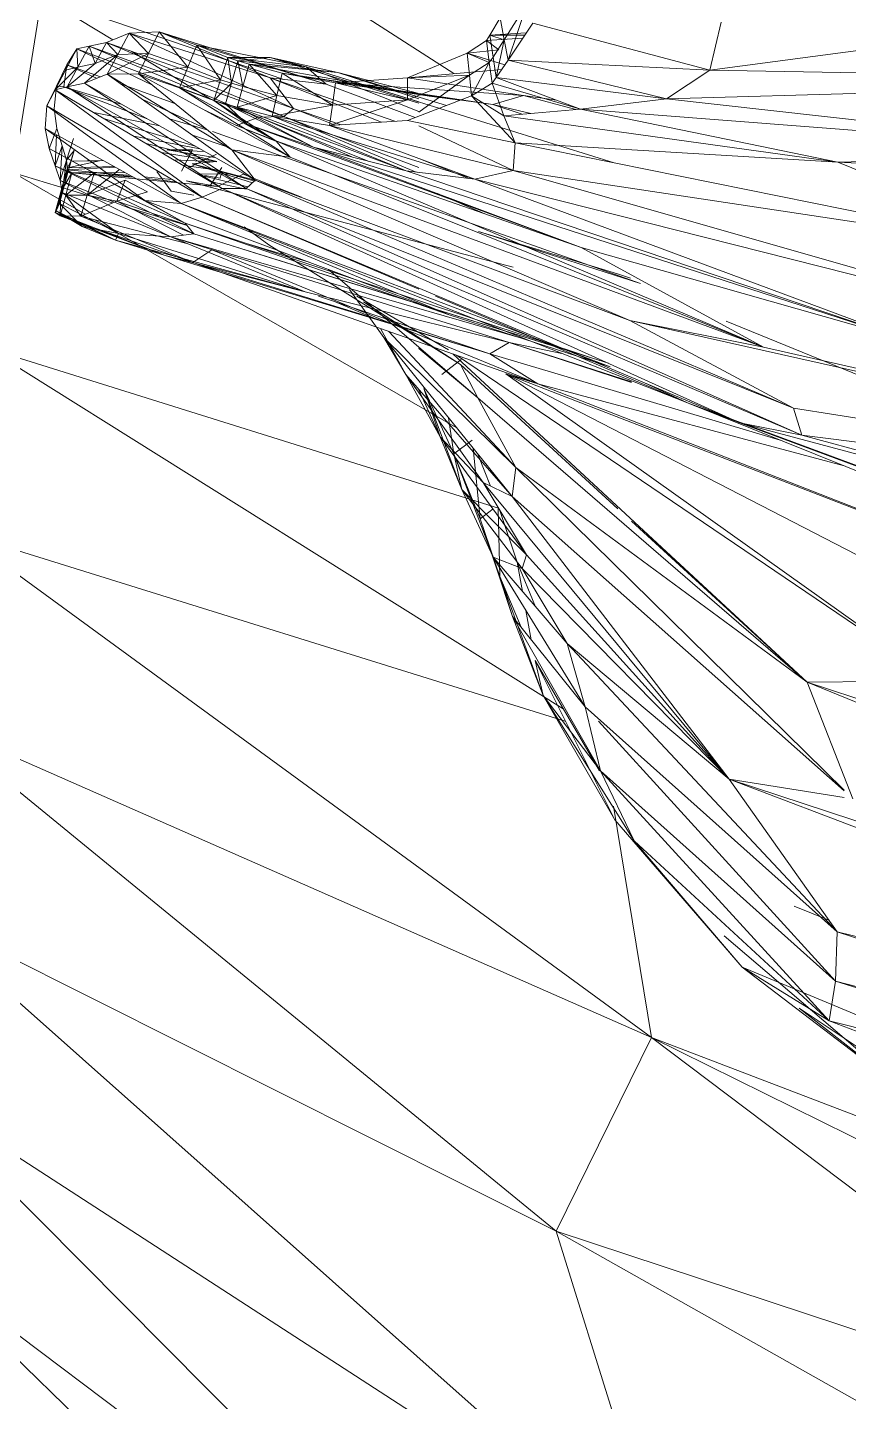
# Model space of a CAD drawing. Header units: millimetres. Extents: x -8591 to 7092, y -1621 to 14390.
# Drawn here: x -4541.2 to -4506, y 2820.8 to 2879.7 of the extents above; entities that cross this region are included whole.
import ezdxf

# ---------------------------------------------------------------- set-up
doc = ezdxf.new("R2010")
doc.units = ezdxf.units.MM
doc.layers.add('G-IMPT', color=8, linetype='Continuous', lineweight=9)
doc.layers.add('I-FURN', color=30, linetype='Continuous', lineweight=9)

# ---------------------------------------------------------------- blocks, each defined once
blk = doc.blocks.new('Artificial banana plant 1500mm - Family 4__C1-728657-Begane grond')
at = {"layer": 'G-IMPT'}
for p, q in [((-110.149, 220.875), (-126.458, 231.373)), ((-110.149, 220.875), (-126.458, 231.373)), ((-129.058, 216.614), (-127.848, 224.176)), ((-129.058, 216.614), (-127.848, 224.176)), ((-124.79, 222.322), (-127.848, 224.176)), ((-124.79, 222.322), (-127.848, 224.176)), ((-117.454, 220.625), (-127.848, 224.176)), ((-117.454, 220.625), (-127.848, 224.176)), ((-99.168, 221.029), (-74.638, 224.267)), ((-99.168, 221.029), (-74.638, 224.267)), ((-107.988, 222.324), (-106.988, 223.909)), ((-106.988, 223.909), (-107.988, 222.324)), ((-107.828, 221.453), (-106.988, 223.909)), ((-107.828, 221.453), (-106.988, 223.909)), ((-108.168, 223.265), (-108.608, 222.523)), ((-108.168, 223.265), (-108.608, 222.523)), ((-108.168, 223.265), (-107.988, 222.324)), ((-108.168, 223.265), (-107.988, 222.324)), ((-107.828, 221.453), (-106.768, 223.044)), ((-107.828, 221.453), (-106.768, 223.044)), ((-106.768, 223.044), (-99.168, 221.029)), ((-106.768, 223.044), (-99.168, 221.029)), ((-99.168, 221.029), (-98.678, 223.08)), ((-99.168, 221.029), (-98.678, 223.08)), ((-124.088, 222.609), (-125.058, 222.212)), ((-124.088, 222.609), (-125.058, 222.212)), ((-124.088, 222.609), (-124.578, 221.698)), ((-124.088, 222.609), (-124.578, 221.698)), ((-122.798, 222.667), (-124.088, 222.609)), ((-122.798, 222.667), (-124.088, 222.609)), ((-123.258, 221.738), (-124.088, 222.609)), ((-123.258, 221.738), (-124.088, 222.609)), ((-124.088, 222.609), (-118.038, 220.692)), ((-124.088, 222.609), (-118.038, 220.692)), ((-124.088, 222.609), (-117.038, 219.377)), ((-124.088, 222.609), (-117.038, 219.377)), ((-122.798, 222.667), (-123.258, 221.738)), ((-122.798, 222.667), (-123.258, 221.738)), ((-122.798, 222.667), (-115.638, 220.42)), ((-122.798, 222.667), (-115.638, 220.42)), ((-121.188, 222.093), (-122.798, 222.667)), ((-121.188, 222.093), (-122.798, 222.667)), ((-121.568, 221.15), (-122.798, 222.667)), ((-121.568, 221.15), (-122.798, 222.667)), ((-122.798, 222.667), (-118.038, 220.692)), ((-122.798, 222.667), (-118.038, 220.692)), ((-108.758, 222.292), (-109.588, 221.751)), ((-108.758, 222.292), (-109.588, 221.751)), ((-108.608, 222.523), (-108.758, 222.292)), ((-108.608, 222.523), (-108.758, 222.292)), ((-108.758, 222.292), (-107.201, 222.394)), ((-108.758, 222.292), (-107.201, 222.394)), ((-108.758, 222.292), (-108.638, 221.347)), ((-108.758, 222.292), (-108.638, 221.347)), ((-108.758, 222.292), (-108.228, 221.902)), ((-108.758, 222.292), (-108.228, 221.902)), ((-108.608, 222.523), (-107.051, 222.62)), ((-108.608, 222.523), (-107.051, 222.62)), ((-108.608, 222.523), (-107.112, 222.527)), ((-108.608, 222.523), (-107.112, 222.527)), ((-107.988, 222.324), (-108.608, 222.523)), ((-107.988, 222.324), (-108.608, 222.523)), ((-108.608, 222.523), (-108.468, 221.579)), ((-108.608, 222.523), (-108.468, 221.579)), ((-108.468, 221.579), (-107.988, 222.324)), ((-107.988, 222.324), (-108.468, 221.579)), ((-108.338, 220.706), (-107.988, 222.324)), ((-108.338, 220.706), (-107.988, 222.324)), ((-107.988, 222.324), (-107.828, 221.453)), ((-107.988, 222.324), (-107.828, 221.453)), ((-126.338, 221.942), (-126.818, 221.029)), ((-126.338, 221.942), (-126.818, 221.029)), ((-126.338, 221.942), (-126.758, 221.26)), ((-126.338, 221.942), (-126.758, 221.26)), ((-125.808, 222.059), (-126.338, 221.942)), ((-125.808, 222.059), (-126.338, 221.942)), ((-126.298, 221.146), (-126.338, 221.942)), ((-126.298, 221.146), (-126.338, 221.942)), ((-126.338, 221.942), (-118.528, 219.005)), ((-126.338, 221.942), (-118.528, 219.005)), ((-126.338, 221.942), (-123.09, 220.384)), ((-126.338, 221.942), (-123.09, 220.384)), ((-125.808, 222.059), (-126.298, 221.146)), ((-125.808, 222.059), (-126.298, 221.146)), ((-126.008, 220.471), (-124.578, 221.698)), ((-126.008, 220.471), (-124.578, 221.698)), ((-125.058, 222.212), (-125.808, 222.059)), ((-125.058, 222.212), (-125.808, 222.059)), ((-125.548, 221.31), (-125.808, 222.059)), ((-125.548, 221.31), (-125.808, 222.059)), ((-125.808, 222.059), (-117.448, 219.038)), ((-125.808, 222.059), (-117.448, 219.038)), ((-125.808, 222.059), (-118.528, 219.005)), ((-125.808, 222.059), (-118.528, 219.005)), ((-125.058, 222.212), (-125.548, 221.31)), ((-125.058, 222.212), (-125.548, 221.31)), ((-125.548, 221.31), (-124.578, 221.698)), ((-124.578, 221.698), (-125.548, 221.31)), ((-124.578, 221.698), (-125.058, 222.212)), ((-124.578, 221.698), (-125.058, 222.212)), ((-125.058, 222.212), (-117.038, 219.377)), ((-125.058, 222.212), (-117.038, 219.377)), ((-125.058, 222.212), (-117.448, 219.038)), ((-125.058, 222.212), (-117.448, 219.038)), ((-125.028, 220.856), (-123.258, 221.738)), ((-125.028, 220.856), (-123.258, 221.738)), ((-124.578, 221.698), (-125.028, 220.856)), ((-124.578, 221.698), (-125.028, 220.856)), ((-124.578, 221.698), (-123.258, 221.738)), ((-123.258, 221.738), (-124.578, 221.698)), ((-120.61, 219.789), (-123.98, 221.831)), ((-120.61, 219.789), (-123.98, 221.831)), ((-123.258, 221.738), (-123.688, 220.869)), ((-123.258, 221.738), (-123.688, 220.869)), ((-123.258, 221.738), (-121.568, 221.15)), ((-121.568, 221.15), (-123.258, 221.738)), ((-121.188, 222.093), (-121.568, 221.15)), ((-121.188, 222.093), (-121.568, 221.15)), ((-121.188, 222.093), (-116.498, 221.166)), ((-121.188, 222.093), (-116.498, 221.166)), ((-121.188, 222.093), (-115.638, 220.42)), ((-121.188, 222.093), (-115.638, 220.42)), ((-119.858, 221.565), (-121.188, 222.093)), ((-119.858, 221.565), (-121.188, 222.093)), ((-120.168, 220.611), (-121.188, 222.093)), ((-120.168, 220.611), (-121.188, 222.093)), ((-109.588, 221.751), (-112.138, 220.697)), ((-109.588, 221.751), (-112.138, 220.697)), ((-109.588, 221.751), (-108.228, 221.902)), ((-109.588, 221.751), (-108.228, 221.902)), ((-108.638, 221.347), (-109.588, 221.751)), ((-108.638, 221.347), (-109.588, 221.751)), ((-109.588, 221.751), (-109.488, 220.803)), ((-109.588, 221.751), (-109.488, 220.803)), ((-109.588, 221.751), (-107.967, 221.25)), ((-109.588, 221.751), (-107.967, 221.25)), ((-127.268, 220.187), (-126.298, 221.146)), ((-127.268, 220.187), (-126.298, 221.146)), ((-126.758, 221.26), (-127.208, 220.342)), ((-126.758, 221.26), (-127.208, 220.342)), ((-126.758, 221.26), (-126.898, 220.306)), ((-126.758, 221.26), (-126.898, 220.306)), ((-126.818, 221.029), (-126.758, 221.26)), ((-126.818, 221.029), (-126.758, 221.26)), ((-126.818, 221.029), (-126.298, 221.146)), ((-126.298, 221.146), (-126.818, 221.029)), ((-126.758, 221.26), (-125.316, 220.743)), ((-126.758, 221.26), (-125.316, 220.743)), ((-126.758, 221.26), (-125.488, 220.676)), ((-126.758, 221.26), (-125.488, 220.676)), ((-126.748, 220.306), (-125.548, 221.31)), ((-126.748, 220.306), (-125.548, 221.31)), ((-126.298, 221.146), (-126.748, 220.306)), ((-126.298, 221.146), (-126.748, 220.306)), ((-126.298, 221.146), (-125.548, 221.31)), ((-125.548, 221.31), (-126.298, 221.146)), ((-123.688, 220.869), (-121.568, 221.15)), ((-123.688, 220.869), (-121.568, 221.15)), ((-121.568, 221.15), (-121.928, 220.271)), ((-121.568, 221.15), (-121.928, 220.271)), ((-121.568, 221.15), (-120.168, 220.611)), ((-120.168, 220.611), (-121.568, 221.15)), ((-119.858, 221.565), (-120.168, 220.611)), ((-119.858, 221.565), (-120.168, 220.611)), ((-119.858, 221.565), (-118.038, 221.563)), ((-119.858, 221.565), (-118.038, 221.563)), ((-119.858, 221.565), (-116.498, 221.166)), ((-119.858, 221.565), (-116.498, 221.166)), ((-119.418, 221.422), (-119.858, 221.565)), ((-119.418, 221.422), (-119.858, 221.565)), ((-119.698, 220.467), (-119.858, 221.565)), ((-119.698, 220.467), (-119.858, 221.565)), ((-119.418, 221.422), (-119.698, 220.467)), ((-119.418, 221.422), (-119.698, 220.467)), ((-119.418, 221.422), (-118.038, 221.563)), ((-119.418, 221.422), (-118.038, 221.563)), ((-119.208, 220.322), (-119.418, 221.422)), ((-119.208, 220.322), (-119.418, 221.422)), ((-118.938, 221.278), (-119.418, 221.422)), ((-118.938, 221.278), (-119.418, 221.422)), ((-119.418, 221.422), (-115.138, 220.93)), ((-119.418, 221.422), (-115.138, 220.93)), ((-119.208, 220.322), (-118.938, 221.278)), ((-119.208, 220.322), (-118.938, 221.278)), ((-117.748, 219.934), (-118.938, 221.278)), ((-117.748, 219.934), (-118.938, 221.278)), ((-117.528, 220.89), (-118.938, 221.278)), ((-117.528, 220.89), (-118.938, 221.278)), ((-118.938, 221.278), (-111.218, 219.911)), ((-118.938, 221.278), (-111.218, 219.911)), ((-118.938, 221.278), (-115.138, 220.93)), ((-118.938, 221.278), (-115.138, 220.93)), ((-115.138, 220.93), (-118.038, 221.563)), ((-115.138, 220.93), (-118.038, 221.563)), ((-118.038, 221.563), (-116.498, 221.166)), ((-118.038, 221.563), (-116.498, 221.166)), ((-118.038, 221.563), (-111.657, 219.615)), ((-118.038, 221.563), (-111.657, 219.615)), ((-116.498, 221.166), (-111.657, 219.662)), ((-116.498, 221.166), (-103.268, 217.056)), ((-116.498, 221.166), (-115.638, 220.42)), ((-116.498, 221.166), (-115.638, 220.42)), ((-116.498, 221.166), (-111.657, 219.255)), ((-116.498, 221.166), (-111.657, 219.255)), ((-112.138, 220.697), (-108.098, 221.059)), ((-112.138, 220.697), (-108.098, 221.059)), ((-109.488, 220.803), (-108.638, 221.347)), ((-108.638, 221.347), (-109.488, 220.803)), ((-109.398, 219.929), (-108.638, 221.347)), ((-109.398, 219.929), (-108.638, 221.347)), ((-108.638, 221.347), (-108.468, 221.579)), ((-108.468, 221.579), (-108.638, 221.347)), ((-108.638, 221.347), (-108.508, 220.473)), ((-108.638, 221.347), (-108.508, 220.473)), ((-108.468, 221.579), (-108.338, 220.706)), ((-108.468, 221.579), (-108.338, 220.706)), ((-108.338, 220.706), (-107.828, 221.453)), ((-108.338, 220.706), (-107.828, 221.453)), ((-107.828, 221.453), (-101.028, 219.795)), ((-107.828, 221.453), (-101.028, 219.795)), ((-107.828, 221.453), (-99.168, 221.029)), ((-107.828, 221.453), (-99.168, 221.029)), ((-127.628, 219.496), (-126.818, 221.029)), ((-127.628, 219.496), (-126.818, 221.029)), ((-126.818, 221.029), (-127.268, 220.187)), ((-126.818, 221.029), (-127.268, 220.187)), ((-127.208, 220.342), (-126.818, 221.029)), ((-126.818, 221.029), (-127.208, 220.342)), ((-126.748, 220.306), (-126.008, 220.471)), ((-126.748, 220.306), (-126.008, 220.471)), ((-126.008, 220.471), (-125.028, 220.856)), ((-126.008, 220.471), (-125.028, 220.856)), ((-126.008, 220.471), (-119.068, 215.952)), ((-126.008, 220.471), (-119.068, 215.952)), ((-126.008, 220.471), (-118.678, 216.307)), ((-126.008, 220.471), (-118.678, 216.307)), ((-125.028, 220.856), (-123.688, 220.869)), ((-125.028, 220.856), (-123.688, 220.869)), ((-125.028, 220.856), (-118.678, 216.307)), ((-125.028, 220.856), (-118.678, 216.307)), ((-125.028, 220.856), (-119.678, 217.612)), ((-125.028, 220.856), (-119.678, 217.612)), ((-123.688, 220.869), (-121.928, 220.271)), ((-123.688, 220.869), (-121.928, 220.271)), ((-123.688, 220.869), (-119.678, 217.612)), ((-123.688, 220.869), (-119.678, 217.612)), ((-123.688, 220.869), (-117.178, 217.295)), ((-123.688, 220.869), (-117.178, 217.295)), ((-121.928, 220.271), (-120.168, 220.611)), ((-121.928, 220.271), (-120.168, 220.611)), ((-120.168, 220.611), (-120.448, 219.727)), ((-120.168, 220.611), (-120.448, 219.727)), ((-120.448, 219.727), (-119.698, 220.467)), ((-120.448, 219.727), (-119.698, 220.467)), ((-120.168, 220.611), (-119.698, 220.467)), ((-119.698, 220.467), (-120.168, 220.611)), ((-119.698, 220.467), (-119.958, 219.579)), ((-119.698, 220.467), (-119.958, 219.579)), ((-119.698, 220.467), (-119.208, 220.322)), ((-119.208, 220.322), (-119.698, 220.467)), ((-115.638, 220.42), (-118.038, 220.692)), ((-115.638, 220.42), (-118.038, 220.692)), ((-118.038, 220.692), (-117.038, 219.377)), ((-118.038, 220.692), (-117.038, 219.377)), ((-118.038, 220.692), (-112.683, 218.83)), ((-118.038, 220.692), (-112.683, 218.83)), ((-118.038, 220.692), (-113.253, 218.793)), ((-118.038, 220.692), (-113.253, 218.793)), ((-117.748, 219.934), (-117.528, 220.89)), ((-117.748, 219.934), (-117.528, 220.89)), ((-117.528, 220.89), (-108.478, 219.555)), ((-117.528, 220.89), (-108.478, 219.555)), ((-117.528, 220.89), (-111.218, 219.911)), ((-117.528, 220.89), (-111.218, 219.911)), ((-115.368, 219.527), (-117.528, 220.89)), ((-115.368, 219.527), (-117.528, 220.89)), ((-115.238, 220.483), (-117.528, 220.89)), ((-115.238, 220.483), (-117.528, 220.89)), ((-115.368, 219.527), (-115.238, 220.483)), ((-115.368, 219.527), (-115.238, 220.483)), ((-112.138, 220.697), (-115.238, 220.483)), ((-112.138, 220.697), (-115.238, 220.483)), ((-115.238, 220.483), (-108.478, 219.555)), ((-115.238, 220.483), (-108.478, 219.555)), ((-112.138, 219.745), (-115.238, 220.483)), ((-112.138, 219.745), (-115.238, 220.483)), ((-115.238, 220.483), (-107.158, 219.932)), ((-115.238, 220.483), (-107.158, 219.932)), ((-111.218, 219.911), (-115.138, 220.93)), ((-111.218, 219.911), (-115.138, 220.93)), ((-115.138, 220.93), (-110.468, 219.514)), ((-115.138, 220.93), (-110.468, 219.514)), ((-115.138, 220.93), (-111.657, 219.794)), ((-115.138, 220.93), (-111.657, 219.794)), ((-112.138, 219.745), (-109.488, 220.803)), ((-109.488, 220.803), (-112.138, 219.745)), ((-109.488, 220.803), (-112.138, 220.697)), ((-109.488, 220.803), (-112.138, 220.697)), ((-112.138, 220.697), (-112.138, 219.745)), ((-112.138, 220.697), (-112.138, 219.745)), ((-112.138, 220.697), (-107.158, 219.932)), ((-112.138, 220.697), (-107.158, 219.932)), ((-111.657, 219.217), (-109.488, 220.803)), ((-111.657, 219.217), (-109.488, 220.803)), ((-109.488, 220.803), (-109.398, 219.929)), ((-109.488, 220.803), (-109.398, 219.929)), ((-109.398, 219.929), (-108.508, 220.473)), ((-109.398, 219.929), (-108.508, 220.473)), ((-108.508, 220.473), (-108.338, 220.706)), ((-108.508, 220.473), (-108.338, 220.706)), ((-108.508, 220.473), (-108.008, 219.066)), ((-108.508, 220.473), (-108.008, 219.066)), ((-108.508, 220.473), (-104.718, 219.352)), ((-108.508, 220.473), (-104.718, 219.352)), ((-108.338, 220.706), (-104.718, 219.352)), ((-108.338, 220.706), (-104.718, 219.352)), ((-108.338, 220.706), (-101.028, 219.795)), ((-108.338, 220.706), (-101.028, 219.795)), ((-101.028, 219.795), (-99.168, 221.029)), ((-101.028, 219.795), (-99.168, 221.029)), ((-101.028, 219.795), (-73.368, 220.56)), ((-101.028, 219.795), (-73.368, 220.56)), ((-99.168, 221.029), (-73.368, 220.56)), ((-99.168, 221.029), (-73.368, 220.56)), ((-127.208, 220.342), (-127.628, 219.496)), ((-127.208, 220.342), (-127.628, 219.496)), ((-127.628, 219.496), (-127.268, 220.187)), ((-127.628, 219.496), (-127.268, 220.187)), ((-127.308, 219.381), (-127.208, 220.342)), ((-127.208, 220.342), (-127.308, 219.381)), ((-127.268, 220.187), (-126.748, 220.306)), ((-127.268, 220.187), (-126.748, 220.306)), ((-127.268, 220.187), (-120.958, 215.573)), ((-127.268, 220.187), (-120.958, 215.573)), ((-127.268, 220.187), (-120.098, 215.951)), ((-127.268, 220.187), (-120.098, 215.951)), ((-127.208, 220.342), (-126.898, 220.306)), ((-127.208, 220.342), (-126.898, 220.306)), ((-126.898, 220.306), (-124.389, 219.552)), ((-126.898, 220.306), (-124.389, 219.552)), ((-126.898, 220.306), (-123.309, 218.938)), ((-126.898, 220.306), (-123.309, 218.938)), ((-126.748, 220.306), (-120.098, 215.951)), ((-126.748, 220.306), (-120.098, 215.951)), ((-126.748, 220.306), (-119.068, 215.952)), ((-126.748, 220.306), (-119.068, 215.952)), ((-124.424, 220.424), (-122.124, 219.599)), ((-124.424, 220.424), (-122.124, 219.599)), ((-121.928, 220.271), (-120.448, 219.727)), ((-121.928, 220.271), (-120.448, 219.727)), ((-121.928, 220.271), (-117.178, 217.295)), ((-121.928, 220.271), (-117.178, 217.295)), ((-121.928, 220.271), (-117.798, 217.992)), ((-121.928, 220.271), (-117.798, 217.992)), ((-119.208, 220.322), (-119.448, 219.435)), ((-119.208, 220.322), (-119.448, 219.435)), ((-119.448, 219.435), (-119.208, 220.322)), ((-119.448, 219.435), (-117.748, 219.934)), ((-119.448, 219.435), (-117.748, 219.934)), ((-117.748, 219.934), (-119.448, 219.435)), ((-119.208, 220.322), (-117.748, 219.934)), ((-117.748, 219.934), (-119.208, 220.322)), ((-117.748, 219.934), (-119.208, 220.322)), ((-117.948, 219.049), (-117.748, 219.934)), ((-117.948, 219.049), (-117.748, 219.934)), ((-117.748, 219.934), (-117.948, 219.049)), ((-117.748, 219.934), (-115.368, 219.527)), ((-117.748, 219.934), (-115.368, 219.527)), ((-117.748, 219.934), (-115.368, 219.527)), ((-115.638, 220.42), (-111.821, 218.989)), ((-115.638, 220.42), (-111.821, 218.989)), ((-112.138, 218.865), (-109.398, 219.929)), ((-112.138, 218.865), (-109.398, 219.929)), ((-109.887, 219.739), (-111.218, 219.911)), ((-109.887, 219.739), (-111.218, 219.911)), ((-109.398, 219.929), (-107.528, 217.909)), ((-109.398, 219.929), (-107.528, 217.909)), ((-109.398, 219.929), (-108.008, 219.066)), ((-109.398, 219.929), (-108.008, 219.066)), ((-107.158, 219.932), (-108.478, 219.555)), ((-107.158, 219.932), (-108.478, 219.555)), ((-107.158, 219.932), (-105.751, 219.739)), ((-107.158, 219.932), (-105.751, 219.739)), ((-107.158, 219.932), (-104.916, 219.335)), ((-107.158, 219.932), (-104.916, 219.335)), ((-127.698, 218.526), (-127.628, 219.496)), ((-127.698, 218.526), (-127.628, 219.496)), ((-127.628, 219.496), (-121.858, 215.299)), ((-127.628, 219.496), (-121.858, 215.299)), ((-127.628, 219.496), (-120.958, 215.573)), ((-127.628, 219.496), (-120.958, 215.573)), ((-127.188, 218.522), (-127.308, 219.381)), ((-127.308, 219.381), (-127.188, 218.522)), ((-123.498, 219.76), (-120.784, 218.511)), ((-123.498, 219.76), (-120.784, 218.511)), ((-120.813, 219.291), (-119.478, 218.65)), ((-120.813, 219.291), (-119.478, 218.65)), ((-120.448, 219.727), (-117.798, 217.992)), ((-120.448, 219.727), (-117.798, 217.992)), ((-120.448, 219.727), (-119.028, 218.706)), ((-120.448, 219.727), (-119.028, 218.706)), ((-120.448, 219.727), (-119.958, 219.579)), ((-120.448, 219.727), (-119.958, 219.579)), ((-119.958, 219.579), (-119.448, 219.435)), ((-119.958, 219.579), (-119.448, 219.435)), ((-119.958, 219.579), (-119.028, 218.706)), ((-119.958, 219.579), (-119.028, 218.706)), ((-119.958, 219.579), (-116.178, 217.723)), ((-119.958, 219.579), (-116.178, 217.723)), ((-119.448, 219.435), (-117.948, 219.049)), ((-119.448, 219.435), (-117.948, 219.049)), ((-119.448, 219.435), (-116.178, 217.723)), ((-119.448, 219.435), (-116.178, 217.723)), ((-119.448, 219.435), (-112.198, 216.702)), ((-119.448, 219.435), (-112.198, 216.702)), ((-117.948, 219.049), (-115.368, 219.527)), ((-117.948, 219.049), (-115.368, 219.527)), ((-115.368, 219.527), (-117.948, 219.049)), ((-117.038, 219.377), (-117.448, 219.038)), ((-117.038, 219.377), (-117.448, 219.038)), ((-117.038, 219.377), (-114.992, 218.681)), ((-117.038, 219.377), (-114.992, 218.681)), ((-117.038, 219.377), (-115.25, 218.664)), ((-117.038, 219.377), (-115.25, 218.664)), ((-115.488, 218.648), (-112.138, 219.745)), ((-115.488, 218.648), (-112.138, 219.745)), ((-115.488, 218.648), (-115.368, 219.527)), ((-115.488, 218.648), (-115.368, 219.527)), ((-115.368, 219.527), (-112.138, 219.745)), ((-115.368, 219.527), (-112.138, 219.745)), ((-108.478, 219.555), (-106.851, 219.167)), ((-108.478, 219.555), (-106.851, 219.167)), ((-108.478, 219.555), (-107.228, 219.134)), ((-108.478, 219.555), (-107.228, 219.134)), ((-108.008, 219.066), (-104.718, 219.352)), ((-108.008, 219.066), (-104.718, 219.352)), ((-104.718, 219.352), (-101.028, 219.795)), ((-104.718, 219.352), (-101.028, 219.795)), ((-104.718, 219.352), (-93.678, 217.079)), ((-104.718, 219.352), (-93.678, 217.079)), ((-104.718, 219.352), (-79.348, 217.384)), ((-104.718, 219.352), (-79.348, 217.384)), ((-101.028, 219.795), (-79.348, 217.384)), ((-101.028, 219.795), (-79.348, 217.384)), ((-125.603, 219.203), (-122.766, 218.63)), ((-125.603, 219.203), (-122.766, 218.63)), ((-125.185, 218.957), (-121.255, 217.771)), ((-125.185, 218.957), (-121.255, 217.771)), ((-122.353, 218.94), (-120.701, 218.444)), ((-122.353, 218.94), (-120.701, 218.444)), ((-118.528, 219.005), (-119.478, 218.65)), ((-118.528, 219.005), (-119.478, 218.65)), ((-117.798, 217.992), (-119.028, 218.706)), ((-117.798, 217.992), (-119.028, 218.706)), ((-119.028, 218.706), (-116.178, 217.723)), ((-119.028, 218.706), (-116.178, 217.723)), ((-119.028, 218.706), (-104.688, 213.42)), ((-119.028, 218.706), (-104.688, 213.42)), ((-117.448, 219.038), (-118.528, 219.005)), ((-117.448, 219.038), (-118.528, 219.005)), ((-118.528, 219.005), (-113.83, 217.12)), ((-118.528, 219.005), (-113.83, 217.12)), ((-118.528, 219.005), (-114.538, 217.302)), ((-118.528, 219.005), (-114.538, 217.302)), ((-117.948, 219.049), (-115.488, 218.648)), ((-117.948, 219.049), (-115.488, 218.648)), ((-117.948, 219.049), (-112.198, 216.702)), ((-117.948, 219.049), (-112.198, 216.702)), ((-117.948, 219.049), (-109.258, 216.343)), ((-117.948, 219.049), (-109.258, 216.343)), ((-117.448, 219.038), (-111.657, 216.849)), ((-117.448, 219.038), (-111.657, 216.849)), ((-117.448, 219.038), (-111.767, 216.649)), ((-117.448, 219.038), (-111.767, 216.649)), ((-115.488, 218.648), (-112.138, 218.865)), ((-115.488, 218.648), (-112.138, 218.865)), ((-112.138, 218.865), (-107.528, 217.909)), ((-112.138, 218.865), (-107.528, 217.909)), ((-107.528, 217.909), (-108.008, 219.066)), ((-107.528, 217.909), (-108.008, 219.066)), ((-108.008, 219.066), (-93.678, 217.079)), ((-108.008, 219.066), (-93.678, 217.079)), ((-127.528, 217.663), (-127.698, 218.526)), ((-127.528, 217.663), (-127.698, 218.526)), ((-127.698, 218.526), (-123.418, 215.427)), ((-127.698, 218.526), (-123.418, 215.427)), ((-127.698, 218.526), (-121.858, 215.299)), ((-127.698, 218.526), (-121.858, 215.299)), ((-127.188, 218.522), (-127.528, 217.663)), ((-127.188, 218.522), (-127.528, 217.663)), ((-127.268, 216.92), (-127.201, 218.252)), ((-127.268, 216.92), (-127.201, 218.252)), ((-126.968, 217.779), (-127.188, 218.522)), ((-127.188, 218.522), (-126.968, 217.779)), ((-126.478, 218.098), (-126.778, 217.164)), ((-126.478, 218.098), (-126.778, 217.164)), ((-123.889, 218.191), (-121.051, 217.655)), ((-123.889, 218.191), (-121.051, 217.655)), ((-121.371, 218.236), (-119.791, 217.704)), ((-121.371, 218.236), (-119.791, 217.704)), ((-120.518, 218.389), (-102.148, 211.87)), ((-120.518, 218.389), (-102.148, 211.87)), ((-119.478, 218.65), (-117.798, 217.987)), ((-119.478, 218.65), (-117.798, 217.987)), ((-119.478, 218.65), (-117.798, 217.979)), ((-119.478, 218.65), (-117.798, 217.979)), ((-115.488, 218.648), (-109.258, 216.343)), ((-115.488, 218.648), (-109.258, 216.343)), ((-115.488, 218.648), (-107.608, 216.72)), ((-115.488, 218.648), (-107.608, 216.72)), ((-111.657, 218.638), (-107.608, 216.72)), ((-111.657, 218.638), (-107.608, 216.72)), ((-127.268, 216.92), (-127.528, 217.663)), ((-127.268, 216.92), (-127.528, 217.663)), ((-127.528, 217.663), (-121.678, 214.466)), ((-127.528, 217.663), (-121.678, 214.466)), ((-127.528, 217.663), (-123.418, 215.427)), ((-127.528, 217.663), (-123.418, 215.427)), ((-126.968, 217.779), (-127.268, 216.92)), ((-126.968, 217.779), (-127.268, 216.92)), ((-127.048, 216.297), (-126.968, 217.779)), ((-127.048, 216.297), (-126.968, 217.779)), ((-126.778, 217.164), (-126.968, 217.779)), ((-126.968, 217.779), (-126.778, 217.164)), ((-126.778, 217.164), (-126.448, 217.577)), ((-126.778, 217.164), (-126.448, 217.577)), ((-126.448, 217.577), (-126.718, 216.637)), ((-126.448, 217.577), (-126.718, 216.637)), ((-126.448, 217.577), (-126.588, 217.124)), ((-126.448, 217.577), (-126.588, 217.124)), ((-123.36, 217.879), (-120.328, 217.109)), ((-123.36, 217.879), (-120.328, 217.109)), ((-122.468, 217.608), (-121.368, 217.606)), ((-122.468, 217.608), (-121.368, 217.606)), ((-122.468, 217.608), (-120.419, 217.282)), ((-122.468, 217.608), (-120.419, 217.282)), ((-122.468, 217.608), (-120.838, 217.534)), ((-122.468, 217.608), (-120.838, 217.534)), ((-121.368, 217.606), (-121.848, 216.689)), ((-121.368, 217.606), (-121.848, 216.689)), ((-118.678, 216.307), (-119.678, 217.612)), ((-118.678, 216.307), (-119.678, 217.612)), ((-119.678, 217.612), (-117.178, 217.295)), ((-119.678, 217.612), (-117.178, 217.295)), ((-119.678, 217.612), (-102.608, 210.287)), ((-119.678, 217.612), (-102.608, 210.287)), ((-119.678, 217.612), (-96.868, 209.146)), ((-119.678, 217.612), (-96.868, 209.146)), ((-117.178, 217.295), (-117.798, 217.992)), ((-117.178, 217.295), (-117.798, 217.992)), ((-117.798, 217.992), (-96.868, 209.146)), ((-117.798, 217.992), (-96.868, 209.146)), ((-117.798, 217.992), (-104.688, 213.42)), ((-117.798, 217.992), (-104.688, 213.42)), ((-116.178, 217.723), (-112.198, 216.702)), ((-116.178, 217.723), (-112.198, 216.702)), ((-116.178, 217.723), (-104.688, 213.42)), ((-116.178, 217.723), (-104.688, 213.42)), ((-116.178, 217.723), (-90.708, 209.447)), ((-116.178, 217.723), (-90.708, 209.447)), ((-107.608, 216.72), (-107.528, 217.909)), ((-107.608, 216.72), (-107.528, 217.909)), ((-107.528, 217.909), (-83.938, 213.143)), ((-107.528, 217.909), (-83.938, 213.143)), ((-107.528, 217.909), (-93.678, 217.079)), ((-107.528, 217.909), (-93.678, 217.079)), ((-127.048, 216.297), (-127.268, 216.92)), ((-127.048, 216.297), (-127.268, 216.92)), ((-127.268, 216.92), (-121.318, 214)), ((-127.268, 216.92), (-121.318, 214)), ((-127.268, 216.92), (-121.678, 214.466)), ((-127.268, 216.92), (-121.678, 214.466)), ((-126.778, 217.164), (-127.048, 216.297)), ((-126.778, 217.164), (-127.048, 216.297)), ((-126.968, 215.77), (-126.778, 217.164)), ((-126.968, 215.77), (-126.778, 217.164)), ((-126.588, 217.124), (-126.848, 216.179)), ((-126.588, 217.124), (-126.848, 216.179)), ((-126.718, 216.637), (-126.778, 217.164)), ((-126.778, 217.164), (-126.718, 216.637)), ((-126.738, 216.83), (-125.358, 217.14)), ((-126.738, 216.83), (-125.358, 217.14)), ((-126.588, 217.124), (-126.738, 216.83)), ((-126.588, 217.124), (-126.738, 216.83)), ((-126.718, 216.637), (-126.588, 217.124)), ((-126.718, 216.637), (-126.588, 217.124)), ((-126.588, 217.124), (-125.205, 217.148)), ((-126.588, 217.124), (-125.205, 217.148)), ((-126.588, 217.124), (-125.358, 217.14)), ((-126.588, 217.124), (-125.358, 217.14)), ((-122.705, 217.492), (-120.328, 217.109)), ((-122.705, 217.492), (-120.328, 217.109)), ((-122.183, 217.183), (-120.328, 217.086)), ((-122.183, 217.183), (-120.328, 217.086)), ((-121.798, 216.956), (-120.332, 216.732)), ((-121.798, 216.956), (-120.332, 216.732)), ((-121.572, 216.822), (-120.338, 217.414)), ((-121.572, 216.822), (-120.338, 217.414)), ((-120.328, 217.109), (-121.388, 217.007)), ((-120.328, 217.109), (-121.388, 217.007)), ((-121.388, 217.007), (-118.678, 216.302)), ((-121.388, 217.007), (-118.678, 216.302)), ((-121.388, 217.007), (-118.678, 216.265)), ((-121.388, 217.007), (-118.678, 216.265)), ((-121.388, 217.007), (-118.802, 216.194)), ((-121.388, 217.007), (-118.802, 216.194)), ((-117.178, 217.295), (-96.868, 209.146)), ((-117.178, 217.295), (-96.868, 209.146)), ((-111.657, 217.23), (-109.509, 216.373)), ((-111.657, 217.23), (-109.509, 216.373)), ((-93.678, 217.079), (-79.348, 217.384)), ((-93.678, 217.079), (-79.348, 217.384)), ((-83.938, 213.143), (-93.678, 217.079)), ((-83.938, 213.143), (-93.678, 217.079)), ((-93.678, 217.079), (-47.338, 214.787)), ((-93.678, 217.079), (-47.338, 214.787)), ((-125.975, 214.843), (-129.058, 216.614)), ((-125.975, 214.843), (-129.058, 216.614)), ((-124.81, 215.33), (-129.058, 216.614)), ((-124.81, 215.33), (-129.058, 216.614)), ((-127.078, 215.299), (-126.718, 216.637)), ((-127.078, 215.299), (-126.718, 216.637)), ((-126.768, 216.753), (-127.018, 215.804)), ((-126.768, 216.753), (-127.018, 215.804)), ((-127.018, 215.804), (-126.548, 216.616)), ((-127.018, 215.804), (-126.548, 216.616)), ((-126.738, 216.83), (-126.988, 215.883)), ((-126.738, 216.83), (-126.988, 215.883)), ((-126.988, 215.883), (-126.768, 216.753)), ((-126.988, 215.883), (-126.768, 216.753)), ((-126.718, 216.637), (-126.968, 215.77)), ((-126.718, 216.637), (-126.968, 215.77)), ((-126.848, 216.179), (-126.738, 216.83)), ((-126.848, 216.179), (-126.738, 216.83)), ((-126.848, 216.179), (-126.718, 216.637)), ((-126.718, 216.637), (-126.848, 216.179)), ((-126.808, 215.661), (-125.578, 216.63)), ((-126.808, 215.661), (-125.578, 216.63)), ((-126.548, 216.616), (-126.808, 215.661)), ((-126.548, 216.616), (-126.808, 215.661)), ((-126.768, 216.753), (-124.696, 216.867)), ((-126.768, 216.753), (-124.696, 216.867)), ((-126.738, 216.83), (-126.768, 216.753)), ((-126.738, 216.83), (-126.768, 216.753)), ((-126.768, 216.753), (-126.548, 216.616)), ((-126.768, 216.753), (-126.548, 216.616)), ((-126.768, 216.753), (-124.037, 216.503)), ((-126.768, 216.753), (-124.037, 216.503)), ((-126.738, 216.83), (-124.735, 216.889)), ((-126.738, 216.83), (-124.735, 216.889)), ((-126.548, 216.616), (-125.578, 216.63)), ((-126.548, 216.616), (-125.578, 216.63)), ((-126.548, 216.616), (-120.298, 216.033)), ((-126.548, 216.616), (-120.298, 216.033)), ((-126.548, 216.616), (-123.918, 216.437)), ((-126.548, 216.616), (-123.918, 216.437)), ((-125.888, 215.665), (-124.508, 216.763)), ((-125.888, 215.665), (-124.508, 216.763)), ((-125.578, 216.63), (-125.888, 215.665)), ((-125.578, 216.63), (-125.888, 215.665)), ((-125.578, 216.63), (-123.929, 216.443)), ((-125.578, 216.63), (-123.929, 216.443)), ((-125.578, 216.63), (-124.239, 216.615)), ((-125.578, 216.63), (-124.239, 216.615)), ((-123.438, 216.448), (-122.261, 216.34)), ((-123.438, 216.448), (-122.261, 216.34)), ((-123.341, 216.377), (-122.083, 216.235)), ((-123.341, 216.377), (-122.083, 216.235)), ((-122.288, 215.839), (-122.908, 216.677)), ((-122.288, 215.839), (-122.908, 216.677)), ((-121.164, 216.581), (-119.689, 216.565)), ((-121.164, 216.581), (-119.689, 216.565)), ((-121.083, 216.534), (-118.994, 216.019)), ((-121.083, 216.534), (-118.994, 216.019)), ((-120.188, 216.385), (-120.838, 216.509)), ((-120.838, 216.509), (-120.188, 216.385)), ((-120.108, 216.855), (-120.628, 216.046)), ((-120.108, 216.855), (-120.628, 216.046)), ((-120.298, 216.033), (-119.198, 216.559)), ((-120.298, 216.033), (-119.198, 216.559)), ((-120.138, 216.567), (-120.188, 216.385)), ((-120.188, 216.385), (-120.138, 216.567)), ((-119.198, 216.559), (-116.687, 215.583)), ((-119.198, 216.559), (-116.687, 215.583)), ((-112.198, 216.702), (-109.258, 216.343)), ((-112.198, 216.702), (-109.258, 216.343)), ((-112.198, 216.702), (-90.708, 209.447)), ((-112.198, 216.702), (-90.708, 209.447)), ((-109.258, 216.343), (-107.608, 216.72)), ((-109.258, 216.343), (-107.608, 216.72)), ((-109.258, 216.343), (-90.708, 209.447)), ((-109.258, 216.343), (-90.708, 209.447)), ((-109.258, 216.343), (-84.278, 210.03)), ((-109.258, 216.343), (-84.278, 210.03)), ((-107.608, 216.72), (-83.408, 209.811)), ((-107.608, 216.72), (-83.408, 209.811)), ((-107.608, 216.72), (-83.938, 213.143)), ((-107.608, 216.72), (-83.938, 213.143)), ((-127.258, 214.915), (-126.988, 215.883)), ((-127.258, 214.915), (-126.988, 215.883)), ((-127.018, 215.804), (-127.258, 214.915)), ((-127.018, 215.804), (-127.258, 214.915)), ((-127.228, 214.996), (-126.848, 216.179)), ((-127.228, 214.996), (-126.848, 216.179)), ((-126.988, 215.883), (-127.228, 214.996)), ((-126.988, 215.883), (-127.228, 214.996)), ((-126.848, 216.179), (-127.078, 215.299)), ((-126.848, 216.179), (-127.078, 215.299)), ((-127.078, 215.299), (-126.968, 215.77)), ((-127.078, 215.299), (-126.968, 215.77)), ((-126.968, 215.77), (-127.048, 216.297)), ((-126.968, 215.77), (-127.048, 216.297)), ((-127.048, 216.297), (-122.298, 213.877)), ((-127.048, 216.297), (-122.298, 213.877)), ((-127.048, 216.297), (-121.318, 214)), ((-127.048, 216.297), (-121.318, 214)), ((-127.048, 214.772), (-127.018, 215.804)), ((-127.048, 214.772), (-127.018, 215.804)), ((-127.018, 215.804), (-126.988, 215.883)), ((-126.988, 215.883), (-127.018, 215.804)), ((-126.808, 215.661), (-127.018, 215.804)), ((-127.018, 215.804), (-126.808, 215.661)), ((-126.988, 215.883), (-126.848, 216.179)), ((-126.848, 216.179), (-126.988, 215.883)), ((-126.968, 215.77), (-124.548, 214.018)), ((-126.968, 215.77), (-124.548, 214.018)), ((-126.968, 215.77), (-122.298, 213.877)), ((-126.968, 215.77), (-122.298, 213.877)), ((-124.258, 216.309), (-125.888, 215.665)), ((-125.888, 215.665), (-124.258, 216.309)), ((-124.258, 216.309), (-124.618, 215.411)), ((-124.258, 216.309), (-124.618, 215.411)), ((-123.308, 215.812), (-124.618, 215.411)), ((-123.308, 215.812), (-124.618, 215.411)), ((-123.308, 215.812), (-124.258, 216.309)), ((-123.308, 215.812), (-124.258, 216.309)), ((-121.308, 215.669), (-122.288, 215.839)), ((-121.308, 215.669), (-122.288, 215.839)), ((-121.648, 216.283), (-120.298, 216.033)), ((-121.648, 216.283), (-120.298, 216.033)), ((-121.648, 216.283), (-107.608, 212.572)), ((-121.648, 216.283), (-107.608, 212.572)), ((-120.958, 215.573), (-120.098, 215.951)), ((-120.958, 215.573), (-120.098, 215.951)), ((-120.57, 216.231), (-119.068, 215.914)), ((-120.57, 216.231), (-119.068, 215.914)), ((-120.098, 215.951), (-119.068, 215.952)), ((-120.098, 215.951), (-119.068, 215.952)), ((-120.098, 215.951), (-97.878, 205.891)), ((-120.098, 215.951), (-97.878, 205.891)), ((-120.098, 215.951), (-95.218, 205.37)), ((-120.098, 215.951), (-95.218, 205.37)), ((-119.068, 215.952), (-118.678, 216.307)), ((-119.068, 215.952), (-118.678, 216.307)), ((-119.068, 215.952), (-95.218, 205.37)), ((-119.068, 215.952), (-95.218, 205.37)), ((-119.068, 215.952), (-95.578, 206.53)), ((-119.068, 215.952), (-95.578, 206.53)), ((-118.678, 216.307), (-95.578, 206.53)), ((-118.678, 216.307), (-95.578, 206.53)), ((-118.678, 216.307), (-102.608, 210.287)), ((-118.678, 216.307), (-102.608, 210.287)), ((-127.228, 214.996), (-127.078, 215.299)), ((-127.228, 214.996), (-127.078, 215.299)), ((-127.078, 215.299), (-126.108, 214.318)), ((-127.078, 215.299), (-126.108, 214.318)), ((-127.078, 215.299), (-124.548, 214.018)), ((-127.078, 215.299), (-124.548, 214.018)), ((-126.808, 215.661), (-127.048, 214.772)), ((-126.808, 215.661), (-127.048, 214.772)), ((-125.888, 215.665), (-126.808, 215.661)), ((-126.808, 215.661), (-125.888, 215.665)), ((-126.168, 214.763), (-126.808, 215.661)), ((-126.168, 214.763), (-126.808, 215.661)), ((-125.888, 215.665), (-126.168, 214.763)), ((-125.888, 215.665), (-126.168, 214.763)), ((-124.618, 215.411), (-126.168, 214.763)), ((-124.618, 215.411), (-126.168, 214.763)), ((-124.618, 215.411), (-125.888, 215.665)), ((-124.618, 215.411), (-125.888, 215.665)), ((-124.618, 215.411), (-121.602, 214.368)), ((-124.618, 215.411), (-121.602, 214.368)), ((-124.618, 215.411), (-121.756, 213.945)), ((-124.618, 215.411), (-121.756, 213.945)), ((-121.678, 214.466), (-123.418, 215.427)), ((-121.678, 214.466), (-123.418, 215.427)), ((-123.418, 215.427), (-121.858, 215.299)), ((-123.418, 215.427), (-121.858, 215.299)), ((-123.418, 215.427), (-110.358, 210.525)), ((-123.418, 215.427), (-110.358, 210.525)), ((-121.858, 215.299), (-120.958, 215.573)), ((-121.858, 215.299), (-120.958, 215.573)), ((-121.858, 215.299), (-103.448, 208.294)), ((-121.858, 215.299), (-103.448, 208.294)), ((-121.858, 215.299), (-100.128, 206.75)), ((-121.858, 215.299), (-100.128, 206.75)), ((-121.858, 215.299), (-110.358, 210.525)), ((-121.858, 215.299), (-110.358, 210.525)), ((-120.958, 215.573), (-111.657, 211.634)), ((-120.958, 215.573), (-111.657, 211.634)), ((-120.958, 215.573), (-97.878, 205.891)), ((-120.958, 215.573), (-97.878, 205.891)), ((-110.859, 215.731), (-108.83, 214.865)), ((-110.859, 215.731), (-108.83, 214.865)), ((-127.258, 214.915), (-127.228, 214.996)), ((-127.258, 214.915), (-127.228, 214.996)), ((-127.048, 214.772), (-127.258, 214.915)), ((-127.048, 214.772), (-127.258, 214.915)), ((-127.258, 214.915), (-122.548, 213.069)), ((-127.258, 214.915), (-122.548, 213.069)), ((-127.258, 214.915), (-124.678, 213.728)), ((-127.258, 214.915), (-124.678, 213.728)), ((-127.228, 214.996), (-124.678, 213.728)), ((-127.228, 214.996), (-124.678, 213.728)), ((-127.228, 214.996), (-126.108, 214.318)), ((-127.228, 214.996), (-126.108, 214.318)), ((-127.048, 214.772), (-122.548, 213.069)), ((-127.048, 214.772), (-122.548, 213.069)), ((-126.168, 214.763), (-127.048, 214.772)), ((-126.168, 214.763), (-127.048, 214.772)), ((-127.048, 214.772), (-121.358, 212.774)), ((-127.048, 214.772), (-121.358, 212.774)), ((-126.168, 214.763), (-121.608, 213.595)), ((-126.168, 214.763), (-121.608, 213.595)), ((-126.168, 214.763), (-121.358, 212.774)), ((-126.168, 214.763), (-121.358, 212.774)), ((-110.052, 205.7), (-125.566, 214.609)), ((-110.052, 205.7), (-125.566, 214.609)), ((-121.596, 214.36), (-123.961, 215.074)), ((-121.596, 214.36), (-123.961, 215.074)), ((-124.678, 213.728), (-126.108, 214.318)), ((-124.678, 213.728), (-126.108, 214.318)), ((-126.108, 214.318), (-124.548, 214.018)), ((-126.108, 214.318), (-124.548, 214.018)), ((-124.678, 213.728), (-124.548, 214.018)), ((-124.678, 213.728), (-124.548, 214.018)), ((-124.548, 214.018), (-122.298, 213.877)), ((-124.548, 214.018), (-122.298, 213.877)), ((-124.548, 214.018), (-116.528, 211.519)), ((-124.548, 214.018), (-116.528, 211.519)), ((-122.298, 213.877), (-121.318, 214)), ((-122.298, 213.877), (-121.318, 214)), ((-121.678, 214.466), (-104.208, 208.665)), ((-121.678, 214.466), (-104.208, 208.665)), ((-121.678, 214.466), (-110.358, 210.525)), ((-121.678, 214.466), (-110.358, 210.525)), ((-121.318, 214), (-121.678, 214.466)), ((-121.318, 214), (-121.678, 214.466)), ((-121.318, 214), (-105.316, 209.011)), ((-121.318, 214), (-104.208, 208.665)), ((-121.318, 214), (-112.755, 211.33)), ((-119.158, 214.298), (-118.088, 213.533)), ((-102.148, 211.87), (-109.098, 214.105)), ((-102.148, 211.87), (-109.098, 214.105)), ((-109.098, 214.105), (-103.138, 212.282)), ((-109.098, 214.105), (-103.138, 212.282)), ((-122.548, 213.069), (-124.678, 213.728)), ((-122.548, 213.069), (-124.678, 213.728)), ((-124.678, 213.728), (-116.528, 211.519)), ((-124.678, 213.728), (-116.528, 211.519)), ((-122.298, 213.877), (-116.528, 211.519)), ((-122.298, 213.877), (-116.528, 211.519)), ((-122.298, 213.877), (-107.778, 209.345)), ((-122.298, 213.877), (-107.778, 209.345)), ((-122.298, 213.877), (-107.455, 209.588)), ((-122.298, 213.877), (-107.455, 209.588)), ((-116.368, 212.781), (-118.952, 213.561)), ((-116.368, 212.781), (-118.952, 213.561)), ((-118.088, 213.533), (-109.868, 208.391)), ((-118.088, 213.533), (-109.868, 208.391)), ((-96.868, 209.146), (-104.688, 213.42)), ((-96.868, 209.146), (-104.688, 213.42)), ((-104.688, 213.42), (-90.708, 209.447)), ((-104.688, 213.42), (-90.708, 209.447)), ((-122.548, 213.069), (-108.608, 208.858)), ((-122.548, 213.069), (-108.608, 208.858)), ((-121.358, 212.774), (-122.548, 213.069)), ((-121.358, 212.774), (-122.548, 213.069)), ((-122.548, 213.069), (-116.528, 211.519)), ((-122.548, 213.069), (-116.528, 211.519)), ((-120.538, 213.321), (-121.358, 212.774)), ((-120.538, 213.321), (-121.358, 212.774)), ((-120.538, 213.321), (-106.548, 207.57)), ((-120.538, 213.321), (-106.548, 207.57)), ((-121.358, 212.774), (-106.548, 207.57)), ((-121.358, 212.774), (-106.548, 207.57)), ((-121.358, 212.774), (-108.608, 208.858)), ((-121.358, 212.774), (-108.608, 208.858)), ((-115.531, 212.467), (-109.128, 206.975)), ((-115.531, 212.467), (-109.128, 206.975)), ((-103.138, 212.282), (-102.578, 212.108)), ((-103.138, 212.282), (-102.578, 212.108)), ((-113.158, 209.551), (-114.628, 211.615)), ((-113.158, 209.551), (-114.628, 211.615)), ((-116.528, 211.519), (-107.778, 209.345)), ((-116.528, 211.519), (-107.778, 209.345)), ((-108.608, 208.858), (-115.967, 211.33)), ((-108.608, 208.858), (-115.967, 211.33)), ((-115.274, 211.097), (-113.612, 210.395)), ((-115.274, 211.097), (-113.612, 210.395)), ((-114.319, 211.33), (-110.388, 209.032)), ((-114.319, 211.33), (-110.388, 209.032)), ((-114.038, 211.08), (-109.868, 208.391)), ((-110.94, 211.33), (-100.128, 206.75)), ((-110.94, 211.33), (-100.128, 206.75)), ((-110.358, 210.525), (-103.448, 208.294)), ((-110.358, 210.525), (-103.448, 208.294)), ((-113.301, 209.943), (-112.218, 207.967)), ((-113.301, 209.943), (-112.218, 207.967)), ((-95.578, 206.53), (-102.608, 210.287)), ((-95.578, 206.53), (-102.608, 210.287)), ((-102.608, 210.287), (-96.868, 209.146)), ((-102.608, 210.287), (-96.868, 209.146)), ((-102.608, 210.287), (-61.738, 201.117)), ((-102.608, 210.287), (-61.738, 201.117)), ((-98.468, 210.257), (-68.758, 198.141)), ((-98.468, 210.257), (-68.758, 198.141)), ((-112.218, 207.967), (-113.158, 209.551)), ((-112.218, 207.967), (-113.158, 209.551)), ((-113.158, 209.551), (-107.658, 202.731)), ((-113.158, 209.551), (-107.658, 202.731)), ((-113.158, 209.551), (-107.498, 203.982)), ((-113.158, 209.551), (-107.498, 203.982)), ((-112.95, 209.82), (-107.498, 203.982)), ((-112.95, 209.82), (-107.498, 203.982)), ((-108.608, 208.858), (-107.778, 209.345)), ((-108.608, 208.858), (-107.778, 209.345)), ((-107.778, 209.345), (-105.515, 208.87)), ((-107.778, 209.345), (-105.515, 208.87)), ((-107.778, 209.345), (-102.531, 207.625)), ((-107.778, 209.345), (-102.531, 207.625)), ((-107.778, 209.345), (-102.531, 207.659)), ((-107.778, 209.345), (-102.531, 207.659)), ((-105.461, 193.632), (-130.148, 209.084)), ((-105.461, 193.632), (-130.148, 209.084)), ((-108.241, 202.238), (-130.148, 209.084)), ((-108.241, 202.238), (-130.148, 209.084)), ((-111.657, 209.109), (-109.128, 206.975)), ((-111.657, 209.109), (-109.128, 206.975)), ((-109.128, 206.975), (-111.657, 209.089)), ((-109.128, 206.975), (-111.657, 209.089)), ((-111.044, 209.15), (-109.868, 208.391)), ((-110.191, 208.85), (-94.988, 194.774)), ((-110.191, 208.85), (-94.988, 194.774)), ((-110.04, 208.797), (-89.388, 194.813)), ((-110.04, 208.797), (-89.388, 194.813)), ((-106.548, 207.57), (-108.608, 208.858)), ((-106.548, 207.57), (-108.608, 208.858)), ((-108.608, 208.858), (-96.143, 205.15)), ((-108.608, 208.858), (-96.143, 205.15)), ((-103.518, 208.451), (-104.208, 208.665)), ((-96.868, 209.146), (-61.738, 201.117)), ((-96.868, 209.146), (-61.738, 201.117)), ((-109.838, 208.606), (-110.668, 207.967)), ((-109.838, 208.606), (-110.668, 207.967)), ((-109.128, 206.975), (-109.868, 208.391)), ((-109.128, 206.975), (-109.868, 208.391)), ((-109.868, 208.391), (-103.115, 202.212)), ((-109.868, 208.391), (-103.115, 202.212)), ((-110.738, 205.289), (-112.218, 207.967)), ((-110.738, 205.289), (-112.218, 207.967)), ((-112.218, 207.967), (-108.898, 203.33)), ((-112.218, 207.967), (-108.898, 203.33)), ((-112.218, 207.967), (-107.658, 202.731)), ((-112.218, 207.967), (-107.658, 202.731)), ((-107.928, 208.001), (-106.548, 207.57)), ((-107.928, 208.001), (-106.548, 207.57)), ((-107.928, 208.001), (-89.388, 194.813)), ((-107.928, 208.001), (-89.388, 194.813)), ((-107.928, 208.001), (-85.778, 196.576)), ((-107.928, 208.001), (-85.778, 196.576)), ((-107.928, 208.001), (-82.328, 198.103)), ((-107.928, 208.001), (-82.328, 198.103)), ((-106.548, 207.57), (-82.328, 198.103)), ((-106.548, 207.57), (-82.328, 198.103)), ((-106.548, 207.57), (-93.404, 204.046)), ((-106.548, 207.57), (-93.404, 204.046)), ((-101.974, 207.609), (-100.128, 206.75)), ((-101.974, 207.609), (-100.128, 206.75)), ((-111.657, 207.313), (-110.738, 205.289)), ((-111.657, 207.313), (-110.738, 205.289)), ((-110.148, 204.565), (-111.448, 207.375)), ((-110.148, 204.565), (-111.448, 207.375)), ((-111.448, 207.375), (-109.808, 203.04)), ((-111.448, 207.375), (-109.808, 203.04)), ((-111.448, 207.375), (-110.738, 205.289)), ((-111.448, 207.375), (-110.738, 205.289)), ((-107.498, 203.982), (-109.128, 206.975)), ((-107.498, 203.982), (-109.128, 206.975)), ((-109.128, 206.975), (-94.988, 194.774)), ((-109.128, 206.975), (-94.988, 194.774)), ((-100.128, 206.75), (-97.878, 205.891)), ((-100.128, 206.75), (-97.878, 205.891)), ((-100.128, 206.75), (-70.348, 194.793)), ((-100.128, 206.75), (-70.348, 194.793)), ((-100.128, 206.75), (-66.238, 194.189)), ((-100.128, 206.75), (-66.238, 194.189)), ((-95.218, 205.37), (-95.578, 206.53)), ((-95.218, 205.37), (-95.578, 206.53)), ((-95.578, 206.53), (-61.738, 201.117)), ((-95.578, 206.53), (-61.738, 201.117)), ((-110.148, 204.565), (-110.384, 206.112)), ((-110.148, 204.565), (-110.384, 206.112)), ((-97.878, 205.891), (-66.238, 194.189)), ((-97.878, 205.891), (-66.238, 194.189)), ((-97.878, 205.891), (-95.218, 205.37)), ((-97.878, 205.891), (-95.218, 205.37)), ((-97.878, 205.891), (-60.888, 196.052)), ((-97.878, 205.891), (-60.888, 196.052)), ((-109.808, 203.04), (-110.738, 205.289)), ((-109.808, 203.04), (-110.738, 205.289)), ((-110.738, 205.289), (-107.038, 200.239)), ((-110.738, 205.289), (-107.038, 200.239)), ((-110.738, 205.289), (-108.898, 203.33)), ((-110.738, 205.289), (-108.898, 203.33)), ((-109.368, 205.158), (-110.148, 204.565)), ((-109.368, 205.158), (-110.148, 204.565)), ((-95.218, 205.37), (-60.888, 196.052)), ((-95.218, 205.37), (-60.888, 196.052)), ((-95.218, 205.37), (-61.738, 201.117)), ((-95.218, 205.37), (-61.738, 201.117)), ((-109.018, 201.771), (-110.148, 204.565)), ((-109.018, 201.771), (-110.148, 204.565)), ((-110.148, 204.565), (-108.468, 200.13)), ((-110.148, 204.565), (-108.468, 200.13)), ((-110.148, 204.565), (-109.808, 203.04)), ((-110.148, 204.565), (-109.808, 203.04)), ((-109.018, 201.771), (-109.332, 204.806)), ((-109.018, 201.771), (-109.332, 204.806)), ((-108.577, 203.175), (-109.126, 204.552)), ((-109.126, 204.552), (-108.577, 203.175)), ((-107.658, 202.731), (-107.498, 203.982)), ((-107.658, 202.731), (-107.498, 203.982)), ((-107.498, 203.982), (-93.404, 190.14)), ((-107.498, 203.982), (-93.404, 190.14)), ((-107.498, 203.982), (-94.988, 194.774)), ((-107.498, 203.982), (-94.988, 194.774)), ((-108.468, 200.13), (-109.808, 203.04)), ((-108.468, 200.13), (-109.808, 203.04)), ((-109.808, 203.04), (-107.228, 199.652)), ((-109.808, 203.04), (-107.228, 199.652)), ((-109.808, 203.04), (-107.038, 200.239)), ((-109.808, 203.04), (-107.038, 200.239)), ((-107.038, 200.239), (-108.898, 203.33)), ((-107.038, 200.239), (-108.898, 203.33)), ((-108.898, 203.33), (-107.658, 202.731)), ((-108.898, 203.33), (-107.658, 202.731)), ((-108.898, 203.33), (-98.338, 190.616)), ((-108.898, 203.33), (-98.338, 190.616)), ((-108.462, 202.212), (-109.018, 201.771)), ((-108.462, 202.212), (-109.018, 201.771)), ((-108.178, 199.31), (-108.254, 202.212)), ((-108.178, 199.31), (-108.254, 202.212)), ((-107.658, 202.731), (-98.338, 190.616)), ((-107.658, 202.731), (-98.338, 190.616)), ((-107.658, 202.731), (-93.404, 190.104)), ((-107.658, 202.731), (-93.404, 190.104)), ((-109.018, 201.771), (-107.638, 197.592)), ((-109.018, 201.771), (-107.638, 197.592)), ((-109.018, 201.771), (-108.468, 200.13)), ((-109.018, 201.771), (-108.468, 200.13)), ((-108.178, 199.31), (-109.018, 201.771)), ((-108.178, 199.31), (-109.018, 201.771)), ((-107.438, 199.924), (-108.177, 202.131)), ((-108.177, 202.131), (-107.438, 199.924)), ((-102.531, 201.676), (-94.988, 194.774)), ((-102.531, 201.676), (-94.988, 194.774)), ((-101.678, 179.523), (-131.348, 201.191)), ((-101.678, 179.523), (-131.348, 201.191)), ((-105.376, 193.093), (-131.348, 201.191)), ((-105.376, 193.093), (-131.348, 201.191)), ((-107.638, 197.592), (-108.468, 200.13)), ((-107.638, 197.592), (-108.468, 200.13)), ((-108.468, 200.13), (-104.518, 193.718)), ((-108.468, 200.13), (-104.518, 193.718)), ((-108.468, 200.13), (-105.298, 196.431)), ((-108.468, 200.13), (-105.298, 196.431)), ((-108.468, 200.13), (-107.228, 199.652)), ((-108.468, 200.13), (-107.228, 199.652)), ((-106.646, 198.003), (-107.438, 199.924)), ((-107.207, 198.659), (-107.438, 199.924)), ((-107.207, 198.659), (-107.438, 199.924)), ((-107.438, 199.924), (-106.646, 198.003)), ((-107.228, 199.652), (-107.038, 200.239)), ((-107.228, 199.652), (-107.038, 200.239)), ((-107.038, 200.239), (-98.338, 190.616)), ((-107.038, 200.239), (-98.338, 190.616)), ((-107.266, 197.13), (-108.178, 199.31)), ((-107.266, 197.13), (-108.178, 199.31)), ((-108.178, 199.31), (-106.328, 194.193)), ((-108.178, 199.31), (-106.328, 194.193)), ((-108.178, 199.31), (-107.638, 197.592)), ((-108.178, 199.31), (-107.638, 197.592)), ((-105.298, 196.431), (-107.228, 199.652)), ((-105.298, 196.431), (-107.228, 199.652)), ((-107.228, 199.652), (-98.338, 190.616)), ((-107.228, 199.652), (-98.338, 190.616)), ((-106.328, 194.193), (-107.638, 197.592)), ((-106.328, 194.193), (-107.638, 197.592)), ((-107.638, 197.592), (-103.858, 190.966)), ((-107.638, 197.592), (-103.858, 190.966)), ((-107.638, 197.592), (-104.518, 193.718)), ((-107.638, 197.592), (-104.518, 193.718)), ((-106.83, 196.589), (-107.058, 197.841)), ((-106.83, 196.589), (-107.058, 197.841)), ((-104.518, 193.718), (-105.298, 196.431)), ((-104.518, 193.718), (-105.298, 196.431)), ((-105.298, 196.431), (-93.698, 184.06)), ((-105.298, 196.431), (-93.698, 184.06)), ((-105.298, 196.431), (-98.338, 190.616)), ((-105.298, 196.431), (-98.338, 190.616)), ((-103.905, 190.966), (-106.668, 195.702)), ((-103.905, 190.966), (-106.668, 195.702)), ((-106.668, 195.702), (-103.248, 188.866)), ((-106.668, 195.702), (-103.248, 188.866)), ((-106.668, 195.702), (-106.328, 194.193)), ((-106.668, 195.702), (-106.328, 194.193)), ((-94.988, 194.774), (-89.388, 194.813)), ((-94.988, 194.774), (-89.388, 194.813)), ((-93.028, 189.77), (-94.988, 194.774)), ((-93.028, 189.77), (-94.988, 194.774)), ((-94.988, 194.774), (-54.568, 178.203)), ((-94.988, 194.774), (-54.568, 178.203)), ((-94.988, 194.774), (-51.668, 180.363)), ((-94.988, 194.774), (-51.668, 180.363)), ((-103.248, 188.866), (-106.328, 194.193)), ((-103.248, 188.866), (-106.328, 194.193)), ((-106.328, 194.193), (-102.418, 187.97)), ((-106.328, 194.193), (-102.418, 187.97)), ((-106.328, 194.193), (-103.858, 190.966)), ((-106.328, 194.193), (-103.858, 190.966)), ((-103.858, 190.966), (-104.518, 193.718)), ((-103.858, 190.966), (-104.518, 193.718)), ((-104.518, 193.718), (-93.698, 184.06)), ((-104.518, 193.718), (-93.698, 184.06)), ((-105.768, 171.217), (-132.488, 193.081)), ((-105.768, 171.217), (-132.488, 193.081)), ((-101.678, 179.523), (-132.488, 193.081)), ((-101.678, 179.523), (-132.488, 193.081)), ((-103.948, 193.093), (-93.768, 181.948)), ((-103.948, 193.093), (-93.768, 181.948)), ((-94.048, 180.247), (-103.858, 190.966)), ((-94.048, 180.247), (-103.858, 190.966)), ((-102.418, 187.97), (-103.858, 190.966)), ((-102.418, 187.97), (-103.858, 190.966)), ((-103.858, 190.966), (-93.768, 181.948)), ((-103.858, 190.966), (-93.768, 181.948)), ((-93.698, 184.06), (-98.338, 190.616)), ((-93.698, 184.06), (-98.338, 190.616)), ((-98.338, 190.616), (-93.404, 189.83)), ((-98.338, 190.616), (-93.404, 189.83)), ((-98.338, 190.616), (-58.438, 175.426)), ((-98.338, 190.616), (-58.438, 175.426)), ((-98.338, 190.616), (-56.898, 176.915)), ((-98.338, 190.616), (-56.898, 176.915)), ((-101.678, 179.523), (-103.309, 189.45)), ((-101.678, 179.523), (-103.309, 189.45)), ((-97.778, 182.546), (-103.248, 188.866)), ((-97.778, 182.546), (-103.248, 188.866)), ((-97.778, 182.546), (-102.418, 187.97)), ((-97.778, 182.546), (-102.418, 187.97)), ((-94.048, 180.247), (-102.418, 187.97)), ((-94.048, 180.247), (-102.418, 187.97)), ((-95.548, 185.158), (-94.057, 184.567)), ((-95.548, 185.158), (-94.057, 184.567)), ((-101.158, 156.464), (-133.358, 185.063)), ((-101.158, 156.464), (-133.358, 185.063)), ((-105.768, 171.217), (-133.358, 185.063)), ((-105.768, 171.217), (-133.358, 185.063)), ((-93.768, 181.948), (-93.698, 184.06)), ((-93.768, 181.948), (-93.698, 184.06)), ((-93.698, 184.06), (-60.478, 173.283)), ((-93.698, 184.06), (-60.478, 173.283)), ((-93.698, 184.06), (-58.438, 175.426)), ((-93.698, 184.06), (-58.438, 175.426)), ((-98.548, 183.887), (-90.288, 176.835)), ((-98.548, 183.887), (-90.288, 176.835)), ((-90.288, 176.835), (-97.778, 182.546)), ((-90.288, 176.835), (-97.778, 182.546)), ((-97.778, 182.546), (-70.118, 171.027)), ((-97.778, 182.546), (-94.048, 180.247)), ((-97.778, 182.546), (-94.048, 180.247)), ((-94.048, 180.247), (-93.768, 181.948)), ((-94.048, 180.247), (-93.768, 181.948)), ((-63.428, 172.437), (-93.768, 181.948)), ((-63.428, 172.437), (-93.768, 181.948)), ((-93.768, 181.948), (-60.478, 173.283)), ((-93.768, 181.948), (-60.478, 173.283)), ((-95.338, 180.783), (-84.588, 173.615)), ((-95.338, 180.783), (-84.588, 173.615)), ((-95.338, 180.783), (-90.288, 176.835)), ((-95.338, 180.783), (-90.288, 176.835)), ((-70.118, 171.027), (-94.048, 180.247)), ((-70.118, 171.027), (-94.048, 180.247)), ((-94.048, 180.247), (-63.428, 172.437)), ((-94.048, 180.247), (-63.428, 172.437)), ((-105.768, 171.217), (-101.678, 179.523)), ((-105.768, 171.217), (-101.678, 179.523)), ((-78.858, 162.34), (-101.678, 179.523)), ((-78.858, 162.34), (-101.678, 179.523)), ((-69.928, 163.837), (-101.678, 179.523)), ((-69.928, 163.837), (-101.678, 179.523)), ((-78.738, 170.752), (-101.678, 179.523)), ((-78.738, 170.752), (-101.678, 179.523)), ((-105.778, 149.412), (-133.788, 177.59)), ((-105.778, 149.412), (-133.788, 177.59)), ((-101.158, 156.464), (-133.788, 177.59)), ((-101.158, 156.464), (-133.788, 177.59)), ((-81.618, 157.607), (-105.768, 171.217)), ((-81.618, 157.607), (-105.768, 171.217)), ((-78.858, 162.34), (-105.768, 171.217)), ((-78.858, 162.34), (-105.768, 171.217)), ((-101.158, 156.464), (-105.768, 171.217)), ((-101.158, 156.464), (-105.768, 171.217)), ((-104.938, 142.459), (-133.788, 170.482)), ((-104.938, 142.459), (-133.788, 170.482)), ((-105.778, 149.412), (-133.788, 170.482)), ((-105.778, 149.412), (-133.788, 170.482))]:
    blk.add_line(p, q, dxfattribs=at)
blk = doc.blocks.new('Artificial banana plant 1500mm - Family 4__C2-728658-Begane grond')
blk.add_blockref('Artificial banana plant 1500mm - Family 4__C1-728657-Begane grond', (0, 0))
blk = doc.blocks.new('Artificial banana plant 1500mm - Family 4-728656-Begane grond')
blk.add_blockref('Artificial banana plant 1500mm - Family 4__C2-728658-Begane grond', (0, 0))
blk = doc.blocks.new('Artificial banana plant 1500mm - Ny märkning-728662-Begane grond')
blk.add_blockref('Artificial banana plant 1500mm - Family 4-728656-Begane grond', (0, 0))

msp = doc.modelspace()

# ---------------------------------------------------------------- block references
at = {"layer": 'I-FURN'}
msp.add_blockref('Artificial banana plant 1500mm - Ny märkning-728662-Begane grond', (-4412.758, 2656.875), dxfattribs=at)

doc.saveas('drawing.dxf')
